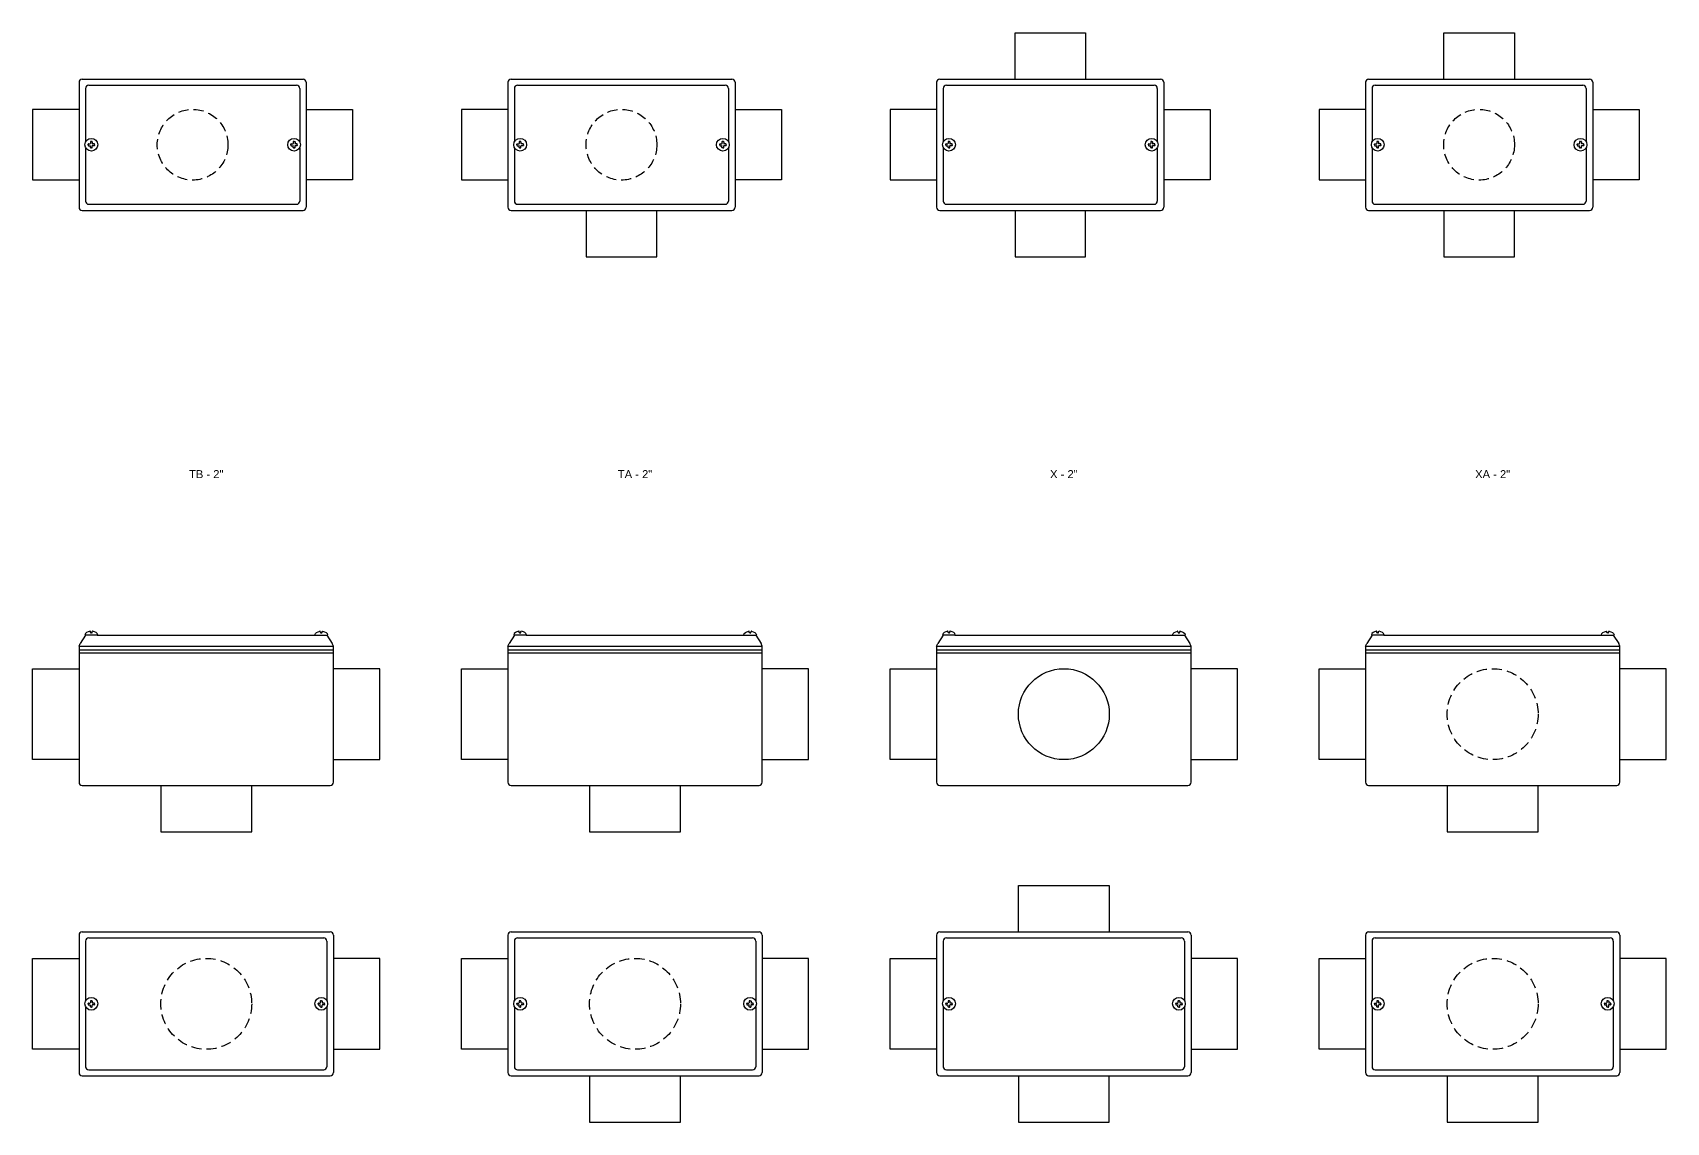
# Model space of a CAD drawing. Header units: millimetres. Extents: x -1637 to 3313, y 823 to 4086.
# Drawn here: x 2292 to 3313, y 823 to 1504 of the extents above; entities that cross this region are included whole.
import ezdxf
from ezdxf.enums import TextEntityAlignment as Align

# ---------------------------------------------------------------- set-up
doc = ezdxf.new("R2010")
doc.units = ezdxf.units.MM
doc.linetypes.add('HIDDEN', pattern=[9.525, 6.35, -3.175])
doc.layers.add('CONDULETE', color=8, linetype='Continuous')
doc.layers.add('FURO VASADO', color=251, linetype='HIDDEN')
doc.styles.get("Standard").update_dxf_attribs({"font": 'arial.ttf'})

msp = doc.modelspace()

# ---------------------------------------------------------------- linework, layer by layer
at = {"layer": 'CONDULETE'}
for p, q in [((2906.2, 1475.2), (2906.2, 1504.2)), ((2906.2, 1504.2), (2950.3, 1504.2)), ((2950.3, 1504.2), (2950.3, 1475.2)), ((3174.2, 1475.2), (3174.2, 1504.2)), ((3174.2, 1504.2), (3218.3, 1504.2)), ((3218.3, 1504.2), (3218.3, 1475.2)), ((2321.2, 1473.2), (2321.2, 1395.2)), ((2323.2, 1475.2), (2461.2, 1475.2)), ((2327.3, 1471.4), (2457.1, 1471.4)), ((2463.2, 1473.2), (2463.2, 1395.2)), ((2589.2, 1473.2), (2589.2, 1395.2)), ((2591.2, 1475.2), (2729.2, 1475.2)), ((2595.3, 1471.4), (2725.1, 1471.4)), ((2731.2, 1473.2), (2731.2, 1395.2)), ((2857.2, 1473.2), (2857.2, 1395.2)), ((2859.2, 1475.2), (2997.2, 1475.2)), ((2863.3, 1471.4), (2993.1, 1471.4)), ((2999.2, 1473.2), (2999.2, 1395.2)), ((3125.2, 1473.2), (3125.2, 1395.2)), ((3127.2, 1475.2), (3265.2, 1475.2)), ((3131.3, 1471.4), (3261.1, 1471.4)), ((3267.2, 1473.2), (3267.2, 1395.2)), ((2325.3, 1469.4), (2325.3, 1436.1)), ((2459.1, 1469.4), (2459.1, 1436.1)), ((2593.3, 1469.4), (2593.3, 1436.1)), ((2727.1, 1469.4), (2727.1, 1436.1)), ((2861.3, 1469.4), (2861.3, 1436.1)), ((2995.1, 1469.4), (2995.1, 1436.1)), ((3129.3, 1469.4), (3129.3, 1436.1)), ((3263.1, 1469.4), (3263.1, 1436.1)), ((2321.2, 1456.3), (2292.2, 1456.3)), ((2292.2, 1456.3), (2292.2, 1412.2)), ((2463.2, 1456.3), (2492.2, 1456.3)), ((2463.2, 1456.3), (2492.2, 1456.3)), ((2492.2, 1456.3), (2492.2, 1412.2)), ((2492.2, 1456.3), (2492.2, 1412.2)), ((2589.2, 1456.3), (2560.2, 1456.3)), ((2560.2, 1456.3), (2560.2, 1412.2)), ((2731.2, 1456.3), (2760.2, 1456.3)), ((2731.2, 1456.3), (2760.2, 1456.3)), ((2760.2, 1456.3), (2760.2, 1412.2)), ((2760.2, 1456.3), (2760.2, 1412.2)), ((2857.2, 1456.3), (2828.2, 1456.3)), ((2828.2, 1456.3), (2828.2, 1412.2)), ((2999.2, 1456.3), (3028.2, 1456.3)), ((2999.2, 1456.3), (3028.2, 1456.3)), ((3028.2, 1456.3), (3028.2, 1412.2)), ((3028.2, 1456.3), (3028.2, 1412.2)), ((3125.2, 1456.3), (3096.2, 1456.3)), ((3096.2, 1456.3), (3096.2, 1412.2)), ((3267.2, 1456.3), (3296.2, 1456.3)), ((3296.2, 1456.3), (3296.2, 1412.2)), ((2325.3, 1432.3), (2325.3, 1399)), ((2326.9, 1434.2), (2326.9, 1434.6)), ((2326.9, 1434.2), (2326.9, 1433.8)), ((2327.1, 1434.8), (2328.1, 1434.8)), ((2327.1, 1433.6), (2328.1, 1433.6)), ((2328.3, 1436), (2328.3, 1434.9)), ((2328.3, 1432.4), (2328.3, 1433.5)), ((2328.9, 1436.2), (2328.5, 1436.2)), ((2328.9, 1432.2), (2328.5, 1432.2)), ((2328.9, 1436.2), (2329.2, 1436.2)), ((2328.9, 1432.2), (2329.2, 1432.2)), ((2329.4, 1436), (2329.4, 1434.9)), ((2329.4, 1432.4), (2329.4, 1433.5)), ((2330.7, 1434.8), (2329.6, 1434.8)), ((2330.7, 1433.6), (2329.6, 1433.6)), ((2330.9, 1434.2), (2330.9, 1434.6)), ((2330.9, 1434.2), (2330.9, 1433.8)), ((2453.6, 1434.2), (2453.6, 1434.6)), ((2453.6, 1434.2), (2453.6, 1433.8)), ((2453.8, 1434.8), (2454.9, 1434.8)), ((2453.8, 1433.6), (2454.9, 1433.6)), ((2455, 1436), (2455, 1434.9)), ((2455, 1432.4), (2455, 1433.5)), ((2455.6, 1436.2), (2455.2, 1436.2)), ((2455.6, 1432.2), (2455.2, 1432.2)), ((2455.6, 1436.2), (2456, 1436.2)), ((2455.6, 1432.2), (2456, 1432.2)), ((2456.2, 1436), (2456.2, 1434.9)), ((2456.2, 1432.4), (2456.2, 1433.5)), ((2457.4, 1434.8), (2456.3, 1434.8)), ((2457.4, 1433.6), (2456.3, 1433.6)), ((2457.6, 1434.2), (2457.6, 1434.6)), ((2457.6, 1434.2), (2457.6, 1433.8)), ((2459.1, 1432.3), (2459.1, 1399)), ((2593.3, 1432.3), (2593.3, 1399)), ((2594.9, 1434.2), (2594.9, 1434.6)), ((2594.9, 1434.2), (2594.9, 1433.8)), ((2595.1, 1434.8), (2596.1, 1434.8)), ((2595.1, 1433.6), (2596.1, 1433.6)), ((2596.3, 1436), (2596.3, 1434.9)), ((2596.3, 1432.4), (2596.3, 1433.5)), ((2596.9, 1436.2), (2596.5, 1436.2)), ((2596.9, 1432.2), (2596.5, 1432.2)), ((2596.9, 1436.2), (2597.2, 1436.2)), ((2596.9, 1432.2), (2597.2, 1432.2)), ((2597.4, 1436), (2597.4, 1434.9)), ((2597.4, 1432.4), (2597.4, 1433.5)), ((2598.7, 1434.8), (2597.6, 1434.8)), ((2598.7, 1433.6), (2597.6, 1433.6)), ((2598.9, 1434.2), (2598.9, 1434.6)), ((2598.9, 1434.2), (2598.9, 1433.8)), ((2721.6, 1434.2), (2721.6, 1434.6)), ((2721.6, 1434.2), (2721.6, 1433.8)), ((2721.8, 1434.8), (2722.9, 1434.8)), ((2721.8, 1433.6), (2722.9, 1433.6)), ((2723, 1436), (2723, 1434.9)), ((2723, 1432.4), (2723, 1433.5)), ((2723.6, 1436.2), (2723.2, 1436.2)), ((2723.6, 1432.2), (2723.2, 1432.2)), ((2723.6, 1436.2), (2724, 1436.2)), ((2723.6, 1432.2), (2724, 1432.2)), ((2724.2, 1436), (2724.2, 1434.9)), ((2724.2, 1432.4), (2724.2, 1433.5)), ((2725.4, 1434.8), (2724.3, 1434.8)), ((2725.4, 1433.6), (2724.3, 1433.6)), ((2725.6, 1434.2), (2725.6, 1434.6)), ((2725.6, 1434.2), (2725.6, 1433.8)), ((2727.1, 1432.3), (2727.1, 1399)), ((2861.3, 1432.3), (2861.3, 1399)), ((2862.9, 1434.2), (2862.9, 1434.6)), ((2862.9, 1434.2), (2862.9, 1433.8)), ((2863.1, 1434.8), (2864.1, 1434.8)), ((2863.1, 1433.6), (2864.1, 1433.6)), ((2864.3, 1436), (2864.3, 1434.9)), ((2864.3, 1432.4), (2864.3, 1433.5)), ((2864.9, 1436.2), (2864.5, 1436.2)), ((2864.9, 1432.2), (2864.5, 1432.2)), ((2864.9, 1436.2), (2865.2, 1436.2)), ((2864.9, 1432.2), (2865.2, 1432.2)), ((2865.4, 1436), (2865.4, 1434.9)), ((2865.4, 1432.4), (2865.4, 1433.5)), ((2866.7, 1434.8), (2865.6, 1434.8)), ((2866.7, 1433.6), (2865.6, 1433.6)), ((2866.9, 1434.2), (2866.9, 1434.6)), ((2866.9, 1434.2), (2866.9, 1433.8)), ((2989.6, 1434.2), (2989.6, 1434.6)), ((2989.6, 1434.2), (2989.6, 1433.8)), ((2989.8, 1434.8), (2990.9, 1434.8)), ((2989.8, 1433.6), (2990.9, 1433.6)), ((2991, 1436), (2991, 1434.9)), ((2991, 1432.4), (2991, 1433.5)), ((2991.6, 1436.2), (2991.2, 1436.2)), ((2991.6, 1432.2), (2991.2, 1432.2)), ((2991.6, 1436.2), (2992, 1436.2)), ((2991.6, 1432.2), (2992, 1432.2)), ((2992.2, 1436), (2992.2, 1434.9)), ((2992.2, 1432.4), (2992.2, 1433.5)), ((2993.4, 1434.8), (2992.3, 1434.8)), ((2993.4, 1433.6), (2992.3, 1433.6)), ((2993.6, 1434.2), (2993.6, 1434.6)), ((2993.6, 1434.2), (2993.6, 1433.8)), ((2995.1, 1432.3), (2995.1, 1399)), ((3129.3, 1432.3), (3129.3, 1399)), ((3130.9, 1434.2), (3130.9, 1434.6)), ((3130.9, 1434.2), (3130.9, 1433.8)), ((3131.1, 1434.8), (3132.1, 1434.8)), ((3131.1, 1433.6), (3132.1, 1433.6)), ((3132.3, 1436), (3132.3, 1434.9)), ((3132.3, 1432.4), (3132.3, 1433.5)), ((3132.9, 1436.2), (3132.5, 1436.2)), ((3132.9, 1432.2), (3132.5, 1432.2)), ((3132.9, 1436.2), (3133.2, 1436.2)), ((3132.9, 1432.2), (3133.2, 1432.2)), ((3133.4, 1436), (3133.4, 1434.9)), ((3133.4, 1432.4), (3133.4, 1433.5)), ((3134.7, 1434.8), (3133.6, 1434.8)), ((3134.7, 1433.6), (3133.6, 1433.6)), ((3134.9, 1434.2), (3134.9, 1434.6)), ((3134.9, 1434.2), (3134.9, 1433.8)), ((3257.6, 1434.2), (3257.6, 1434.6)), ((3257.6, 1434.2), (3257.6, 1433.8)), ((3257.8, 1434.8), (3258.9, 1434.8)), ((3257.8, 1433.6), (3258.9, 1433.6)), ((3259, 1436), (3259, 1434.9)), ((3259, 1432.4), (3259, 1433.5)), ((3259.6, 1436.2), (3259.2, 1436.2)), ((3259.6, 1432.2), (3259.2, 1432.2)), ((3259.6, 1436.2), (3260, 1436.2)), ((3259.6, 1432.2), (3260, 1432.2)), ((3260.2, 1436), (3260.2, 1434.9)), ((3260.2, 1432.4), (3260.2, 1433.5)), ((3261.4, 1434.8), (3260.3, 1434.8)), ((3261.4, 1433.6), (3260.3, 1433.6)), ((3261.6, 1434.2), (3261.6, 1434.6)), ((3261.6, 1434.2), (3261.6, 1433.8)), ((3263.1, 1432.3), (3263.1, 1399)), ((2325.3, 1426.3), (2325.3, 1399)), ((2459.1, 1426.3), (2459.1, 1399)), ((2593.3, 1426.3), (2593.3, 1399)), ((2727.1, 1426.3), (2727.1, 1399)), ((2861.3, 1426.3), (2861.3, 1399)), ((2995.1, 1426.3), (2995.1, 1399)), ((3129.3, 1426.3), (3129.3, 1399)), ((3263.1, 1426.3), (3263.1, 1399)), ((2292.2, 1412.2), (2321.2, 1412.2)), ((2492.2, 1412.2), (2463.2, 1412.2)), ((2492.2, 1412.2), (2463.2, 1412.2)), ((2560.2, 1412.2), (2589.2, 1412.2)), ((2760.2, 1412.2), (2731.2, 1412.2)), ((2760.2, 1412.2), (2731.2, 1412.2)), ((2828.2, 1412.2), (2857.2, 1412.2)), ((3028.2, 1412.2), (2999.2, 1412.2)), ((3028.2, 1412.2), (2999.2, 1412.2)), ((3096.2, 1412.2), (3125.2, 1412.2)), ((3296.2, 1412.2), (3267.2, 1412.2)), ((2323.2, 1393.2), (2461.2, 1393.2)), ((2327.3, 1397), (2457.1, 1397)), ((2591.2, 1393.2), (2729.2, 1393.2)), ((2595.3, 1397), (2725.1, 1397)), ((2638.2, 1393.2), (2638.2, 1364.2)), ((2682.3, 1364.2), (2682.3, 1393.2)), ((2859.2, 1393.2), (2997.2, 1393.2)), ((2863.3, 1397), (2993.1, 1397)), ((2906.2, 1393.2), (2906.2, 1364.2)), ((2950.3, 1364.2), (2950.3, 1393.2)), ((3127.2, 1393.2), (3265.2, 1393.2)), ((3131.3, 1397), (3261.1, 1397)), ((3174.2, 1393.2), (3174.2, 1364.2)), ((3218.3, 1364.2), (3218.3, 1393.2)), ((2638.2, 1364.2), (2682.3, 1364.2)), ((2906.2, 1364.2), (2950.3, 1364.2)), ((3174.2, 1364.2), (3218.3, 1364.2)), ((2325.3, 1127.8), (2322, 1122.6)), ((2332.6, 1127.8), (2325.1, 1127.8)), ((2328.3, 1129.4), (2328.3, 1130)), ((2328.9, 1129.2), (2328.5, 1129.2)), ((2328.9, 1129.2), (2329.2, 1129.2)), ((2329.4, 1129.4), (2329.4, 1130)), ((2332.6, 1127.8), (2468.8, 1127.8)), ((2468.8, 1127.8), (2476.4, 1127.8)), ((2472.1, 1129.4), (2472, 1130)), ((2472.6, 1129.2), (2472.3, 1129.2)), ((2472.6, 1129.2), (2472.9, 1129.2)), ((2473.1, 1129.4), (2473.2, 1130)), ((2476.1, 1127.8), (2479.5, 1122.6)), ((2593.3, 1127.8), (2590, 1122.6)), ((2600.6, 1127.8), (2593.1, 1127.8)), ((2596.3, 1129.4), (2596.3, 1130)), ((2596.9, 1129.2), (2596.5, 1129.2)), ((2596.9, 1129.2), (2597.2, 1129.2)), ((2597.4, 1129.4), (2597.4, 1130)), ((2600.6, 1127.8), (2736.8, 1127.8)), ((2736.8, 1127.8), (2744.4, 1127.8)), ((2740.1, 1129.4), (2740, 1130)), ((2740.6, 1129.2), (2740.3, 1129.2)), ((2740.6, 1129.2), (2740.9, 1129.2)), ((2741.1, 1129.4), (2741.2, 1130)), ((2744.1, 1127.8), (2747.5, 1122.6)), ((2861.3, 1127.8), (2858, 1122.6)), ((2868.6, 1127.8), (2861.1, 1127.8)), ((2864.3, 1129.4), (2864.3, 1130)), ((2864.9, 1129.2), (2864.5, 1129.2)), ((2864.9, 1129.2), (2865.2, 1129.2)), ((2865.4, 1129.4), (2865.4, 1130)), ((2868.6, 1127.8), (3004.8, 1127.8)), ((3004.8, 1127.8), (3012.4, 1127.8)), ((3008.1, 1129.4), (3008, 1130)), ((3008.6, 1129.2), (3008.3, 1129.2)), ((3008.6, 1129.2), (3008.9, 1129.2)), ((3009.1, 1129.4), (3009.2, 1130)), ((3012.1, 1127.8), (3015.5, 1122.6)), ((3129.3, 1127.8), (3126, 1122.6)), ((3136.6, 1127.8), (3129.1, 1127.8)), ((3132.3, 1129.4), (3132.3, 1130)), ((3132.9, 1129.2), (3132.5, 1129.2)), ((3132.9, 1129.2), (3133.2, 1129.2)), ((3133.4, 1129.4), (3133.4, 1130)), ((3136.6, 1127.8), (3272.8, 1127.8)), ((3272.8, 1127.8), (3280.4, 1127.8)), ((3276.1, 1129.4), (3276, 1130)), ((3276.6, 1129.2), (3276.3, 1129.2)), ((3276.6, 1129.2), (3276.9, 1129.2)), ((3277.1, 1129.4), (3277.2, 1130)), ((3280.1, 1127.8), (3283.5, 1122.6)), ((2321.2, 1120.9), (2322, 1122.6)), ((2321.2, 1120.9), (2321.2, 1035.8)), ((2321.2, 1120.9), (2480.2, 1120.9)), ((2321.2, 1118.5), (2480.2, 1118.5)), ((2321.2, 1116.8), (2480.2, 1116.8)), ((2480.2, 1120.9), (2479.5, 1122.6)), ((2480.2, 1035.8), (2480.2, 1120.9)), ((2589.2, 1120.9), (2590, 1122.6)), ((2589.2, 1120.9), (2589.2, 1035.8)), ((2589.2, 1120.9), (2748.2, 1120.9)), ((2589.2, 1118.5), (2748.2, 1118.5)), ((2589.2, 1116.8), (2748.2, 1116.8)), ((2748.2, 1120.9), (2747.5, 1122.6)), ((2748.2, 1035.8), (2748.2, 1120.9)), ((2857.2, 1120.9), (2858, 1122.6)), ((2857.2, 1120.9), (2857.2, 1035.8)), ((2857.2, 1120.9), (3016.2, 1120.9)), ((2857.2, 1118.5), (3016.2, 1118.5)), ((2857.2, 1116.8), (3016.2, 1116.8)), ((3016.2, 1120.9), (3015.5, 1122.6)), ((3016.2, 1035.8), (3016.2, 1120.9)), ((3125.2, 1120.9), (3126, 1122.6)), ((3125.2, 1120.9), (3125.2, 1035.8)), ((3125.2, 1120.9), (3284.2, 1120.9)), ((3125.2, 1118.5), (3284.2, 1118.5)), ((3125.2, 1116.8), (3284.2, 1116.8)), ((3284.2, 1120.9), (3283.5, 1122.6)), ((3284.2, 1035.8), (3284.2, 1120.9)), ((2292.2, 1050), (2292.2, 1106.8)), ((2292.2, 1106.8), (2321.2, 1106.8)), ((2509.2, 1106.8), (2480.2, 1106.8)), ((2509.2, 1050), (2509.2, 1106.8)), ((2560.2, 1050), (2560.2, 1106.8)), ((2560.2, 1106.8), (2589.2, 1106.8)), ((2777.2, 1106.8), (2748.2, 1106.8)), ((2777.2, 1050), (2777.2, 1106.8)), ((2828.2, 1050), (2828.2, 1106.8)), ((2828.2, 1106.8), (2857.2, 1106.8)), ((3045.2, 1106.8), (3016.2, 1106.8)), ((3045.2, 1050), (3045.2, 1106.8)), ((3096.2, 1050), (3096.2, 1106.8)), ((3096.2, 1106.8), (3125.2, 1106.8)), ((3313.2, 1106.8), (3284.2, 1106.8)), ((3313.2, 1050), (3313.2, 1106.8)), ((2321.2, 1050), (2292.2, 1050)), ((2480.2, 1050), (2509.2, 1050)), ((2589.2, 1050), (2560.2, 1050)), ((2748.2, 1050), (2777.2, 1050)), ((2857.2, 1050), (2828.2, 1050)), ((3016.2, 1050), (3045.2, 1050)), ((3125.2, 1050), (3096.2, 1050)), ((3284.2, 1050), (3313.2, 1050)), ((2323.2, 1033.8), (2478.2, 1033.8)), ((2372.3, 1033.8), (2372.3, 1004.8)), ((2429.1, 1004.8), (2429.1, 1033.8)), ((2591.2, 1033.8), (2746.2, 1033.8)), ((2640.3, 1033.8), (2640.3, 1004.8)), ((2697.1, 1004.8), (2697.1, 1033.8)), ((2859.2, 1033.8), (3014.2, 1033.8)), ((3127.2, 1033.8), (3282.2, 1033.8)), ((3176.3, 1033.8), (3176.3, 1004.8)), ((3233.1, 1004.8), (3233.1, 1033.8)), ((2372.3, 1004.8), (2429.1, 1004.8)), ((2640.3, 1004.8), (2697.1, 1004.8)), ((3176.3, 1004.8), (3233.1, 1004.8)), ((2908.3, 942.4), (2908.3, 971.4)), ((2908.3, 971.4), (2965.1, 971.4)), ((2965.1, 971.4), (2965.1, 942.4)), ((2321.2, 940.4), (2321.2, 854.4)), ((2323.2, 942.4), (2478.2, 942.4)), ((2480.2, 940.4), (2480.2, 854.4)), ((2589.2, 940.4), (2589.2, 854.4)), ((2591.2, 942.4), (2746.2, 942.4)), ((2748.2, 940.4), (2748.2, 854.4)), ((2857.2, 940.4), (2857.2, 854.4)), ((2859.2, 942.4), (3014.2, 942.4)), ((3016.2, 940.4), (3016.2, 854.4)), ((3125.2, 940.4), (3125.2, 854.4)), ((3127.2, 942.4), (3282.2, 942.4)), ((3284.2, 940.4), (3284.2, 854.4)), ((2325.3, 936.6), (2325.3, 899.2)), ((2327.3, 938.6), (2474.1, 938.6)), ((2476.1, 936.6), (2476.1, 899.2)), ((2593.3, 936.6), (2593.3, 899.2)), ((2595.3, 938.6), (2742.1, 938.6)), ((2744.1, 936.6), (2744.1, 899.2)), ((2861.3, 936.6), (2861.3, 899.2)), ((2863.3, 938.6), (3010.1, 938.6)), ((3012.1, 936.6), (3012.1, 899.2)), ((3129.3, 936.6), (3129.3, 899.2)), ((3131.3, 938.6), (3278.1, 938.6)), ((3280.1, 936.6), (3280.1, 899.2)), ((2292.2, 869), (2292.2, 925.8)), ((2292.2, 925.8), (2321.2, 925.8)), ((2509.2, 925.8), (2480.2, 925.8)), ((2509.2, 869), (2509.2, 925.8)), ((2560.2, 869), (2560.2, 925.8)), ((2560.2, 925.8), (2589.2, 925.8)), ((2777.2, 925.8), (2748.2, 925.8)), ((2777.2, 869), (2777.2, 925.8)), ((2828.2, 869), (2828.2, 925.8)), ((2828.2, 925.8), (2857.2, 925.8)), ((3045.2, 925.8), (3016.2, 925.8)), ((3045.2, 869), (3045.2, 925.8)), ((3096.2, 869), (3096.2, 925.8)), ((3096.2, 925.8), (3125.2, 925.8)), ((3313.2, 925.8), (3284.2, 925.8)), ((3313.2, 869), (3313.2, 925.8)), ((2328.3, 899.1), (2328.3, 898.1)), ((2328.9, 899.3), (2328.5, 899.3)), ((2328.9, 899.3), (2329.2, 899.3)), ((2329.4, 899.1), (2329.4, 898.1)), ((2472, 899.1), (2472, 898.1)), ((2472.6, 899.3), (2472.2, 899.3)), ((2472.6, 899.3), (2473, 899.3)), ((2473.2, 899.1), (2473.2, 898.1)), ((2596.3, 899.1), (2596.3, 898.1)), ((2596.9, 899.3), (2596.5, 899.3)), ((2596.9, 899.3), (2597.2, 899.3)), ((2597.4, 899.1), (2597.4, 898.1)), ((2740, 899.1), (2740, 898.1)), ((2740.6, 899.3), (2740.2, 899.3)), ((2740.6, 899.3), (2741, 899.3)), ((2741.2, 899.1), (2741.2, 898.1)), ((2864.3, 899.1), (2864.3, 898.1)), ((2864.9, 899.3), (2864.5, 899.3)), ((2864.9, 899.3), (2865.2, 899.3)), ((2865.4, 899.1), (2865.4, 898.1)), ((3008, 899.1), (3008, 898.1)), ((3008.6, 899.3), (3008.2, 899.3)), ((3008.6, 899.3), (3009, 899.3)), ((3009.2, 899.1), (3009.2, 898.1)), ((3132.3, 899.1), (3132.3, 898.1)), ((3132.9, 899.3), (3132.5, 899.3)), ((3132.9, 899.3), (3133.2, 899.3)), ((3133.4, 899.1), (3133.4, 898.1)), ((3276, 899.1), (3276, 898.1)), ((3276.6, 899.3), (3276.2, 899.3)), ((3276.6, 899.3), (3277, 899.3)), ((3277.2, 899.1), (3277.2, 898.1)), ((2325.3, 895.5), (2325.3, 858.1)), ((2326.9, 897.4), (2326.9, 897.7)), ((2326.9, 897.4), (2326.9, 897)), ((2327.1, 897.9), (2328.1, 897.9)), ((2327.1, 896.8), (2328.1, 896.8)), ((2328.3, 895.6), (2328.3, 896.6)), ((2328.9, 895.4), (2328.5, 895.4)), ((2328.9, 895.4), (2329.2, 895.4)), ((2329.4, 895.6), (2329.4, 896.6)), ((2330.7, 897.9), (2329.6, 897.9)), ((2330.7, 896.8), (2329.6, 896.8)), ((2330.9, 897.4), (2330.9, 897.7)), ((2330.9, 897.4), (2330.9, 897)), ((2470.6, 897.4), (2470.6, 897.7)), ((2470.6, 897.4), (2470.6, 897)), ((2470.8, 897.9), (2471.9, 897.9)), ((2470.8, 896.8), (2471.9, 896.8)), ((2472, 895.6), (2472, 896.6)), ((2472.6, 895.4), (2472.2, 895.4)), ((2472.6, 895.4), (2473, 895.4)), ((2473.2, 895.6), (2473.2, 896.6)), ((2474.4, 897.9), (2473.3, 897.9)), ((2474.4, 896.8), (2473.3, 896.8)), ((2474.6, 897.4), (2474.6, 897.7)), ((2474.6, 897.4), (2474.6, 897)), ((2476.1, 895.5), (2476.1, 858.1)), ((2476.1, 893.5), (2476.1, 858.1)), ((2593.3, 895.5), (2593.3, 858.1)), ((2594.9, 897.4), (2594.9, 897.7)), ((2594.9, 897.4), (2594.9, 897)), ((2595.1, 897.9), (2596.1, 897.9)), ((2595.1, 896.8), (2596.1, 896.8)), ((2596.3, 895.6), (2596.3, 896.6)), ((2596.9, 895.4), (2596.5, 895.4)), ((2596.9, 895.4), (2597.2, 895.4)), ((2597.4, 895.6), (2597.4, 896.6)), ((2598.7, 897.9), (2597.6, 897.9)), ((2598.7, 896.8), (2597.6, 896.8)), ((2598.9, 897.4), (2598.9, 897.7)), ((2598.9, 897.4), (2598.9, 897)), ((2738.6, 897.4), (2738.6, 897.7)), ((2738.6, 897.4), (2738.6, 897)), ((2738.8, 897.9), (2739.9, 897.9)), ((2738.8, 896.8), (2739.9, 896.8)), ((2740, 895.6), (2740, 896.6)), ((2740.6, 895.4), (2740.2, 895.4)), ((2740.6, 895.4), (2741, 895.4)), ((2741.2, 895.6), (2741.2, 896.6)), ((2742.4, 897.9), (2741.3, 897.9)), ((2742.4, 896.8), (2741.3, 896.8)), ((2742.6, 897.4), (2742.6, 897.7)), ((2742.6, 897.4), (2742.6, 897)), ((2744.1, 895.5), (2744.1, 858.1)), ((2744.1, 893.5), (2744.1, 858.1)), ((2861.3, 895.5), (2861.3, 858.1)), ((2862.9, 897.4), (2862.9, 897.7)), ((2862.9, 897.4), (2862.9, 897)), ((2863.1, 897.9), (2864.1, 897.9)), ((2863.1, 896.8), (2864.1, 896.8)), ((2864.3, 895.6), (2864.3, 896.6)), ((2864.9, 895.4), (2864.5, 895.4)), ((2864.9, 895.4), (2865.2, 895.4)), ((2865.4, 895.6), (2865.4, 896.6)), ((2866.7, 897.9), (2865.6, 897.9)), ((2866.7, 896.8), (2865.6, 896.8)), ((2866.9, 897.4), (2866.9, 897.7)), ((2866.9, 897.4), (2866.9, 897)), ((3006.6, 897.4), (3006.6, 897.7)), ((3006.6, 897.4), (3006.6, 897)), ((3006.8, 897.9), (3007.9, 897.9)), ((3006.8, 896.8), (3007.9, 896.8)), ((3008, 895.6), (3008, 896.6)), ((3008.6, 895.4), (3008.2, 895.4)), ((3008.6, 895.4), (3009, 895.4)), ((3009.2, 895.6), (3009.2, 896.6)), ((3010.4, 897.9), (3009.3, 897.9)), ((3010.4, 896.8), (3009.3, 896.8)), ((3010.6, 897.4), (3010.6, 897.7)), ((3010.6, 897.4), (3010.6, 897)), ((3012.1, 895.5), (3012.1, 858.1)), ((3012.1, 893.5), (3012.1, 858.1)), ((3129.3, 895.5), (3129.3, 858.1)), ((3130.9, 897.4), (3130.9, 897.7)), ((3130.9, 897.4), (3130.9, 897)), ((3131.1, 897.9), (3132.1, 897.9)), ((3131.1, 896.8), (3132.1, 896.8)), ((3132.3, 895.6), (3132.3, 896.6)), ((3132.9, 895.4), (3132.5, 895.4)), ((3132.9, 895.4), (3133.2, 895.4)), ((3133.4, 895.6), (3133.4, 896.6)), ((3134.7, 897.9), (3133.6, 897.9)), ((3134.7, 896.8), (3133.6, 896.8)), ((3134.9, 897.4), (3134.9, 897.7)), ((3134.9, 897.4), (3134.9, 897)), ((3274.6, 897.4), (3274.6, 897.7)), ((3274.6, 897.4), (3274.6, 897)), ((3274.8, 897.9), (3275.9, 897.9)), ((3274.8, 896.8), (3275.9, 896.8)), ((3276, 895.6), (3276, 896.6)), ((3276.6, 895.4), (3276.2, 895.4)), ((3276.6, 895.4), (3277, 895.4)), ((3277.2, 895.6), (3277.2, 896.6)), ((3278.4, 897.9), (3277.3, 897.9)), ((3278.4, 896.8), (3277.3, 896.8)), ((3278.6, 897.4), (3278.6, 897.7)), ((3278.6, 897.4), (3278.6, 897)), ((3280.1, 895.5), (3280.1, 858.1)), ((3280.1, 893.5), (3280.1, 858.1)), ((2321.2, 869), (2292.2, 869)), ((2480.2, 869), (2509.2, 869)), ((2589.2, 869), (2560.2, 869)), ((2748.2, 869), (2777.2, 869)), ((2857.2, 869), (2828.2, 869)), ((3016.2, 869), (3045.2, 869)), ((3125.2, 869), (3096.2, 869)), ((3284.2, 869), (3313.2, 869)), ((2323.2, 852.4), (2478.2, 852.4)), ((2327.3, 856.1), (2474.1, 856.1)), ((2591.2, 852.4), (2746.2, 852.4)), ((2595.3, 856.1), (2742.1, 856.1)), ((2640.3, 852.4), (2640.3, 823.4)), ((2697.1, 823.4), (2697.1, 852.4)), ((2859.2, 852.4), (3014.2, 852.4)), ((2863.3, 856.1), (3010.1, 856.1)), ((2908.3, 852.4), (2908.3, 823.4)), ((2965.1, 823.4), (2965.1, 852.4)), ((3127.2, 852.4), (3282.2, 852.4)), ((3131.3, 856.1), (3278.1, 856.1)), ((3176.3, 852.4), (3176.3, 823.4)), ((3233.1, 823.4), (3233.1, 852.4)), ((2640.3, 823.4), (2697.1, 823.4)), ((2908.3, 823.4), (2965.1, 823.4)), ((3176.3, 823.4), (3233.1, 823.4))]:
    msp.add_line(p, q, dxfattribs=at)
for centre, radius in [((2328.9, 1434.2), 3.99), ((2455.6, 1434.2), 3.99), ((2596.9, 1434.2), 3.99), ((2723.6, 1434.2), 3.99), ((2864.9, 1434.2), 3.99), ((2991.6, 1434.2), 3.99), ((3132.9, 1434.2), 3.99), ((3259.6, 1434.2), 3.99), ((2936.7, 1078.4), 28.4), ((2328.9, 897.4), 3.99), ((2472.6, 897.4), 3.99), ((2596.9, 897.4), 3.99), ((2740.6, 897.4), 3.99), ((2864.9, 897.4), 3.99), ((3008.6, 897.4), 3.99), ((3132.9, 897.4), 3.99), ((3276.6, 897.4), 3.99)]:
    msp.add_circle(centre, radius, dxfattribs=at)
for centre, radius, start, end in [((2323.2, 1473.2), 2, 90, 180), ((2327.3, 1469.4), 2, 90, 180), ((2457.1, 1469.4), 2, 0, 90), ((2461.2, 1473.2), 2, 0, 90), ((2591.2, 1473.2), 2, 90, 180), ((2595.3, 1469.4), 2, 90, 180), ((2725.1, 1469.4), 2, 0, 90), ((2729.2, 1473.2), 2, 0, 90), ((2859.2, 1473.2), 2, 90, 180), ((2863.3, 1469.4), 2, 90, 180), ((2993.1, 1469.4), 2, 0, 90), ((2997.2, 1473.2), 2, 0, 90), ((3127.2, 1473.2), 2, 90, 180), ((3131.3, 1469.4), 2, 90, 180), ((3261.1, 1469.4), 2, 0, 90), ((3265.2, 1473.2), 2, 0, 90), ((2327.1, 1434.6), 0.2, 90, 180), ((2327.1, 1433.8), 0.2, 180, 270), ((2328.1, 1434.9), 0.16, 270, 0), ((2328.1, 1433.5), 0.16, 0, 90), ((2328.5, 1436), 0.2, 90, 180), ((2328.5, 1432.4), 0.2, 180, 270), ((2329.2, 1436), 0.2, 0, 90), ((2329.2, 1432.4), 0.2, 270, 0), ((2329.6, 1434.9), 0.16, 180, 270), ((2329.6, 1433.5), 0.16, 90, 180), ((2330.7, 1434.6), 0.2, 0, 90), ((2330.7, 1433.8), 0.2, 270, 0), ((2453.8, 1434.6), 0.2, 90, 180), ((2453.8, 1433.8), 0.2, 180, 270), ((2454.9, 1434.9), 0.16, 270, 0), ((2454.9, 1433.5), 0.16, 0, 90), ((2455.2, 1436), 0.2, 90, 180), ((2455.2, 1432.4), 0.2, 180, 270), ((2456, 1436), 0.2, 0, 90), ((2456, 1432.4), 0.2, 270, 0), ((2456.3, 1434.9), 0.16, 180, 270), ((2456.3, 1433.5), 0.16, 90, 180), ((2457.4, 1434.6), 0.2, 0, 90), ((2457.4, 1433.8), 0.2, 270, 0), ((2595.1, 1434.6), 0.2, 90, 180), ((2595.1, 1433.8), 0.2, 180, 270), ((2596.1, 1434.9), 0.16, 270, 0), ((2596.1, 1433.5), 0.16, 0, 90), ((2596.5, 1436), 0.2, 90, 180), ((2596.5, 1432.4), 0.2, 180, 270), ((2597.2, 1436), 0.2, 0, 90), ((2597.2, 1432.4), 0.2, 270, 0), ((2597.6, 1434.9), 0.16, 180, 270), ((2597.6, 1433.5), 0.16, 90, 180), ((2598.7, 1434.6), 0.2, 0, 90), ((2598.7, 1433.8), 0.2, 270, 0), ((2721.8, 1434.6), 0.2, 90, 180), ((2721.8, 1433.8), 0.2, 180, 270), ((2722.9, 1434.9), 0.16, 270, 0), ((2722.9, 1433.5), 0.16, 0, 90), ((2723.2, 1436), 0.2, 90, 180), ((2723.2, 1432.4), 0.2, 180, 270), ((2724, 1436), 0.2, 0, 90), ((2724, 1432.4), 0.2, 270, 0), ((2724.3, 1434.9), 0.16, 180, 270), ((2724.3, 1433.5), 0.16, 90, 180), ((2725.4, 1434.6), 0.2, 0, 90), ((2725.4, 1433.8), 0.2, 270, 0), ((2863.1, 1434.6), 0.2, 90, 180), ((2863.1, 1433.8), 0.2, 180, 270), ((2864.1, 1434.9), 0.16, 270, 0), ((2864.1, 1433.5), 0.16, 0, 90), ((2864.5, 1436), 0.2, 90, 180), ((2864.5, 1432.4), 0.2, 180, 270), ((2865.2, 1436), 0.2, 0, 90), ((2865.2, 1432.4), 0.2, 270, 0), ((2865.6, 1434.9), 0.16, 180, 270), ((2865.6, 1433.5), 0.16, 90, 180), ((2866.7, 1434.6), 0.2, 0, 90), ((2866.7, 1433.8), 0.2, 270, 0), ((2989.8, 1434.6), 0.2, 90, 180), ((2989.8, 1433.8), 0.2, 180, 270), ((2990.9, 1434.9), 0.16, 270, 0), ((2990.9, 1433.5), 0.16, 0, 90), ((2991.2, 1436), 0.2, 90, 180), ((2991.2, 1432.4), 0.2, 180, 270), ((2992, 1436), 0.2, 0, 90), ((2992, 1432.4), 0.2, 270, 0), ((2992.3, 1434.9), 0.16, 180, 270), ((2992.3, 1433.5), 0.16, 90, 180), ((2993.4, 1434.6), 0.2, 0, 90), ((2993.4, 1433.8), 0.2, 270, 0), ((3131.1, 1434.6), 0.2, 90, 180), ((3131.1, 1433.8), 0.2, 180, 270), ((3132.1, 1434.9), 0.16, 270, 0), ((3132.1, 1433.5), 0.16, 0, 90), ((3132.5, 1436), 0.2, 90, 180), ((3132.5, 1432.4), 0.2, 180, 270), ((3133.2, 1436), 0.2, 0, 90), ((3133.2, 1432.4), 0.2, 270, 0), ((3133.6, 1434.9), 0.16, 180, 270), ((3133.6, 1433.5), 0.16, 90, 180), ((3134.7, 1434.6), 0.2, 0, 90), ((3134.7, 1433.8), 0.2, 270, 0), ((3257.8, 1434.6), 0.2, 90, 180), ((3257.8, 1433.8), 0.2, 180, 270), ((3258.9, 1434.9), 0.16, 270, 0), ((3258.9, 1433.5), 0.16, 0, 90), ((3259.2, 1436), 0.2, 90, 180), ((3259.2, 1432.4), 0.2, 180, 270), ((3260, 1436), 0.2, 0, 90), ((3260, 1432.4), 0.2, 270, 0), ((3260.3, 1434.9), 0.16, 180, 270), ((3260.3, 1433.5), 0.16, 90, 180), ((3261.4, 1434.6), 0.2, 0, 90), ((3261.4, 1433.8), 0.2, 270, 0), ((2327.3, 1399), 2, 180, 270), ((2457.1, 1399), 2, 270, 0), ((2595.3, 1399), 2, 180, 270), ((2725.1, 1399), 2, 270, 0), ((2863.3, 1399), 2, 180, 270), ((2993.1, 1399), 2, 270, 0), ((3131.3, 1399), 2, 180, 270), ((3261.1, 1399), 2, 270, 0), ((2323.2, 1395.2), 2, 180, 270), ((2461.2, 1395.2), 2, 270, 0), ((2591.2, 1395.2), 2, 180, 270), ((2729.2, 1395.2), 2, 270, 0), ((2859.2, 1395.2), 2, 180, 270), ((2997.2, 1395.2), 2, 270, 0), ((3127.2, 1395.2), 2, 180, 270), ((3265.2, 1395.2), 2, 270, 0), ((2325.1, 1128), 0.2, 170.9615, 270), ((2328.1, 1130), 0.2, 5.1527, 97.0004), ((2328.5, 1129.4), 0.2, 185.1527, 270), ((2329.2, 1129.4), 0.2, 270, 354.8473), ((2329.6, 1130), 0.2, 82.9996, 174.8473), ((2332.6, 1128), 0.2, 270, 9.0385), ((2468.8, 1128), 0.2, 170.9615, 270), ((2471.8, 1130), 0.2, 5.1527, 97.0004), ((2472.3, 1129.4), 0.2, 185.1527, 270), ((2472.9, 1129.4), 0.2, 270, 354.8473), ((2473.4, 1130), 0.2, 82.9996, 174.8473), ((2476.4, 1128), 0.2, 270, 9.0385), ((2593.1, 1128), 0.2, 170.9615, 270), ((2596.1, 1130), 0.2, 5.1527, 97.0004), ((2596.5, 1129.4), 0.2, 185.1527, 270), ((2597.2, 1129.4), 0.2, 270, 354.8473), ((2597.6, 1130), 0.2, 82.9996, 174.8473), ((2600.6, 1128), 0.2, 270, 9.0385), ((2736.8, 1128), 0.2, 170.9615, 270), ((2739.8, 1130), 0.2, 5.1527, 97.0004), ((2740.3, 1129.4), 0.2, 185.1527, 270), ((2740.9, 1129.4), 0.2, 270, 354.8473), ((2741.4, 1130), 0.2, 82.9996, 174.8473), ((2744.4, 1128), 0.2, 270, 9.0385), ((2861.1, 1128), 0.2, 170.9615, 270), ((2864.1, 1130), 0.2, 5.1527, 97.0004), ((2864.5, 1129.4), 0.2, 185.1527, 270), ((2865.2, 1129.4), 0.2, 270, 354.8473), ((2865.6, 1130), 0.2, 82.9996, 174.8473), ((2868.6, 1128), 0.2, 270, 9.0385), ((3004.8, 1128), 0.2, 170.9615, 270), ((3007.8, 1130), 0.2, 5.1527, 97.0004), ((3008.3, 1129.4), 0.2, 185.1527, 270), ((3008.9, 1129.4), 0.2, 270, 354.8473), ((3009.4, 1130), 0.2, 82.9996, 174.8473), ((3012.4, 1128), 0.2, 270, 9.0385), ((3129.1, 1128), 0.2, 170.9615, 270), ((3132.1, 1130), 0.2, 5.1527, 97.0004), ((3132.5, 1129.4), 0.2, 185.1527, 270), ((3133.2, 1129.4), 0.2, 270, 354.8473), ((3133.6, 1130), 0.2, 82.9996, 174.8473), ((3136.6, 1128), 0.2, 270, 9.0385), ((3272.8, 1128), 0.2, 170.9615, 270), ((3275.8, 1130), 0.2, 5.1527, 97.0004), ((3276.3, 1129.4), 0.2, 185.1527, 270), ((3276.9, 1129.4), 0.2, 270, 354.8473), ((3277.4, 1130), 0.2, 82.9996, 174.8473), ((3280.4, 1128), 0.2, 270, 9.0385), ((2323.2, 1035.8), 2, 180, 270), ((2478.2, 1035.8), 2, 270, 0), ((2591.2, 1035.8), 2, 180, 270), ((2746.2, 1035.8), 2, 270, 0), ((2859.2, 1035.8), 2, 180, 270), ((3014.2, 1035.8), 2, 270, 0), ((3127.2, 1035.8), 2, 180, 270), ((3282.2, 1035.8), 2, 270, 0), ((2323.2, 940.4), 2, 90, 180), ((2478.2, 940.4), 2, 0, 90), ((2591.2, 940.4), 2, 90, 180), ((2746.2, 940.4), 2, 0, 90), ((2859.2, 940.4), 2, 90, 180), ((3014.2, 940.4), 2, 0, 90), ((3127.2, 940.4), 2, 90, 180), ((3282.2, 940.4), 2, 0, 90), ((2327.3, 936.6), 2, 90, 180), ((2474.1, 936.6), 2, 0, 90), ((2595.3, 936.6), 2, 90, 180), ((2742.1, 936.6), 2, 0, 90), ((2863.3, 936.6), 2, 90, 180), ((3010.1, 936.6), 2, 0, 90), ((3131.3, 936.6), 2, 90, 180), ((3278.1, 936.6), 2, 0, 90), ((2328.5, 899.1), 0.2, 90, 180), ((2329.2, 899.1), 0.2, 0, 90), ((2472.2, 899.1), 0.2, 90, 180), ((2473, 899.1), 0.2, 0, 90), ((2596.5, 899.1), 0.2, 90, 180), ((2597.2, 899.1), 0.2, 0, 90), ((2740.2, 899.1), 0.2, 90, 180), ((2741, 899.1), 0.2, 0, 90), ((2864.5, 899.1), 0.2, 90, 180), ((2865.2, 899.1), 0.2, 0, 90), ((3008.2, 899.1), 0.2, 90, 180), ((3009, 899.1), 0.2, 0, 90), ((3132.5, 899.1), 0.2, 90, 180), ((3133.2, 899.1), 0.2, 0, 90), ((3276.2, 899.1), 0.2, 90, 180), ((3277, 899.1), 0.2, 0, 90), ((2327.1, 897.7), 0.2, 90, 180), ((2327.1, 897), 0.2, 180, 270), ((2328.1, 898.1), 0.16, 270, 0), ((2328.1, 896.6), 0.16, 0, 90), ((2328.5, 895.6), 0.2, 180, 270), ((2329.2, 895.6), 0.2, 270, 0), ((2329.6, 898.1), 0.16, 180, 270), ((2329.6, 896.6), 0.16, 90, 180), ((2330.7, 897.7), 0.2, 0, 90), ((2330.7, 897), 0.2, 270, 0), ((2470.8, 897.7), 0.2, 90, 180), ((2470.8, 897), 0.2, 180, 270), ((2471.9, 898.1), 0.16, 270, 0), ((2471.9, 896.6), 0.16, 0, 90), ((2472.2, 895.6), 0.2, 180, 270), ((2473, 895.6), 0.2, 270, 0), ((2473.3, 898.1), 0.16, 180, 270), ((2473.3, 896.6), 0.16, 90, 180), ((2474.4, 897.7), 0.2, 0, 90), ((2474.4, 897), 0.2, 270, 0), ((2595.1, 897.7), 0.2, 90, 180), ((2595.1, 897), 0.2, 180, 270), ((2596.1, 898.1), 0.16, 270, 0), ((2596.1, 896.6), 0.16, 0, 90), ((2596.5, 895.6), 0.2, 180, 270), ((2597.2, 895.6), 0.2, 270, 0), ((2597.6, 898.1), 0.16, 180, 270), ((2597.6, 896.6), 0.16, 90, 180), ((2598.7, 897.7), 0.2, 0, 90), ((2598.7, 897), 0.2, 270, 0), ((2738.8, 897.7), 0.2, 90, 180), ((2738.8, 897), 0.2, 180, 270), ((2739.9, 898.1), 0.16, 270, 0), ((2739.9, 896.6), 0.16, 0, 90), ((2740.2, 895.6), 0.2, 180, 270), ((2741, 895.6), 0.2, 270, 0), ((2741.3, 898.1), 0.16, 180, 270), ((2741.3, 896.6), 0.16, 90, 180), ((2742.4, 897.7), 0.2, 0, 90), ((2742.4, 897), 0.2, 270, 0), ((2863.1, 897.7), 0.2, 90, 180), ((2863.1, 897), 0.2, 180, 270), ((2864.1, 898.1), 0.16, 270, 0), ((2864.1, 896.6), 0.16, 0, 90), ((2864.5, 895.6), 0.2, 180, 270), ((2865.2, 895.6), 0.2, 270, 0), ((2865.6, 898.1), 0.16, 180, 270), ((2865.6, 896.6), 0.16, 90, 180), ((2866.7, 897.7), 0.2, 0, 90), ((2866.7, 897), 0.2, 270, 0), ((3006.8, 897.7), 0.2, 90, 180), ((3006.8, 897), 0.2, 180, 270), ((3007.9, 898.1), 0.16, 270, 0), ((3007.9, 896.6), 0.16, 0, 90), ((3008.2, 895.6), 0.2, 180, 270), ((3009, 895.6), 0.2, 270, 0), ((3009.3, 898.1), 0.16, 180, 270), ((3009.3, 896.6), 0.16, 90, 180), ((3010.4, 897.7), 0.2, 0, 90), ((3010.4, 897), 0.2, 270, 0), ((3131.1, 897.7), 0.2, 90, 180), ((3131.1, 897), 0.2, 180, 270), ((3132.1, 898.1), 0.16, 270, 0), ((3132.1, 896.6), 0.16, 0, 90), ((3132.5, 895.6), 0.2, 180, 270), ((3133.2, 895.6), 0.2, 270, 0), ((3133.6, 898.1), 0.16, 180, 270), ((3133.6, 896.6), 0.16, 90, 180), ((3134.7, 897.7), 0.2, 0, 90), ((3134.7, 897), 0.2, 270, 0), ((3274.8, 897.7), 0.2, 90, 180), ((3274.8, 897), 0.2, 180, 270), ((3275.9, 898.1), 0.16, 270, 0), ((3275.9, 896.6), 0.16, 0, 90), ((3276.2, 895.6), 0.2, 180, 270), ((3277, 895.6), 0.2, 270, 0), ((3277.3, 898.1), 0.16, 180, 270), ((3277.3, 896.6), 0.16, 90, 180), ((3278.4, 897.7), 0.2, 0, 90), ((3278.4, 897), 0.2, 270, 0), ((2327.3, 858.1), 2, 180, 270), ((2474.1, 858.1), 2, 270, 0), ((2595.3, 858.1), 2, 180, 270), ((2742.1, 858.1), 2, 270, 0), ((2863.3, 858.1), 2, 180, 270), ((3010.1, 858.1), 2, 270, 0), ((3131.3, 858.1), 2, 180, 270), ((3278.1, 858.1), 2, 270, 0), ((2323.2, 854.4), 2, 180, 270), ((2478.2, 854.4), 2, 270, 0), ((2591.2, 854.4), 2, 180, 270), ((2746.2, 854.4), 2, 270, 0), ((2859.2, 854.4), 2, 180, 270), ((3014.2, 854.4), 2, 270, 0), ((3127.2, 854.4), 2, 180, 270), ((3282.2, 854.4), 2, 270, 0)]:
    msp.add_arc(centre, radius, start, end, dxfattribs=at)
for centre, start_param, end_param in [((2328.9, 1127.8), 1.770953, 3.045608), ((2328.9, 1127.8), 0.095985, 1.37064), ((2596.9, 1127.8), 1.770953, 3.045608), ((2596.9, 1127.8), 0.095985, 1.37064), ((2864.9, 1127.8), 1.770953, 3.045608), ((2864.9, 1127.8), 0.095985, 1.37064), ((3132.9, 1127.8), 1.770953, 3.045608), ((3132.9, 1127.8), 0.095985, 1.37064)]:
    msp.add_ellipse(centre, major_axis=(3.99, 0), ratio=0.605263, start_param=start_param, end_param=end_param, dxfattribs=at)
at = {"layer": 'CONDULETE', "extrusion": (0, 0, -1)}
for centre, start_param, end_param in [((2472.6, 1127.8), 0.095985, 1.37064), ((2472.6, 1127.8), 1.770953, 3.045608), ((2740.6, 1127.8), 0.095985, 1.37064), ((2740.6, 1127.8), 1.770953, 3.045608), ((3008.6, 1127.8), 0.095985, 1.37064), ((3008.6, 1127.8), 1.770953, 3.045608), ((3276.6, 1127.8), 0.095985, 1.37064), ((3276.6, 1127.8), 1.770953, 3.045608)]:
    msp.add_ellipse(centre, major_axis=(-3.99, 0), ratio=0.605263, start_param=start_param, end_param=end_param, dxfattribs=at)
at = {"layer": 'FURO VASADO', "linetype": 'HIDDEN'}
for centre, radius in [((2392.2, 1434.2), 22.1), ((2660.2, 1434.2), 22.1), ((3196.2, 1434.2), 22.1), ((2400.7, 897.4), 28.4), ((2668.7, 897.4), 28.4), ((3204.7, 897.4), 28.4)]:
    msp.add_circle(centre, radius, dxfattribs=at)
at = {"layer": 'FURO VASADO'}
msp.add_circle((3204.7, 1078.4), 28.4, dxfattribs=at)

# ---------------------------------------------------------------- texts
at = {"color": 1}
for s, p in [('TB - 2"', (2400.7, 1228.4)), ('TA - 2"', (2668.7, 1228.4)), ('X - 2"', (2936.7, 1228.4)), ('XA - 2"', (3204.7, 1228.4))]:
    msp.add_text(s, height=5, dxfattribs=at).set_placement(p, align=Align.MIDDLE)

doc.saveas('drawing.dxf')
